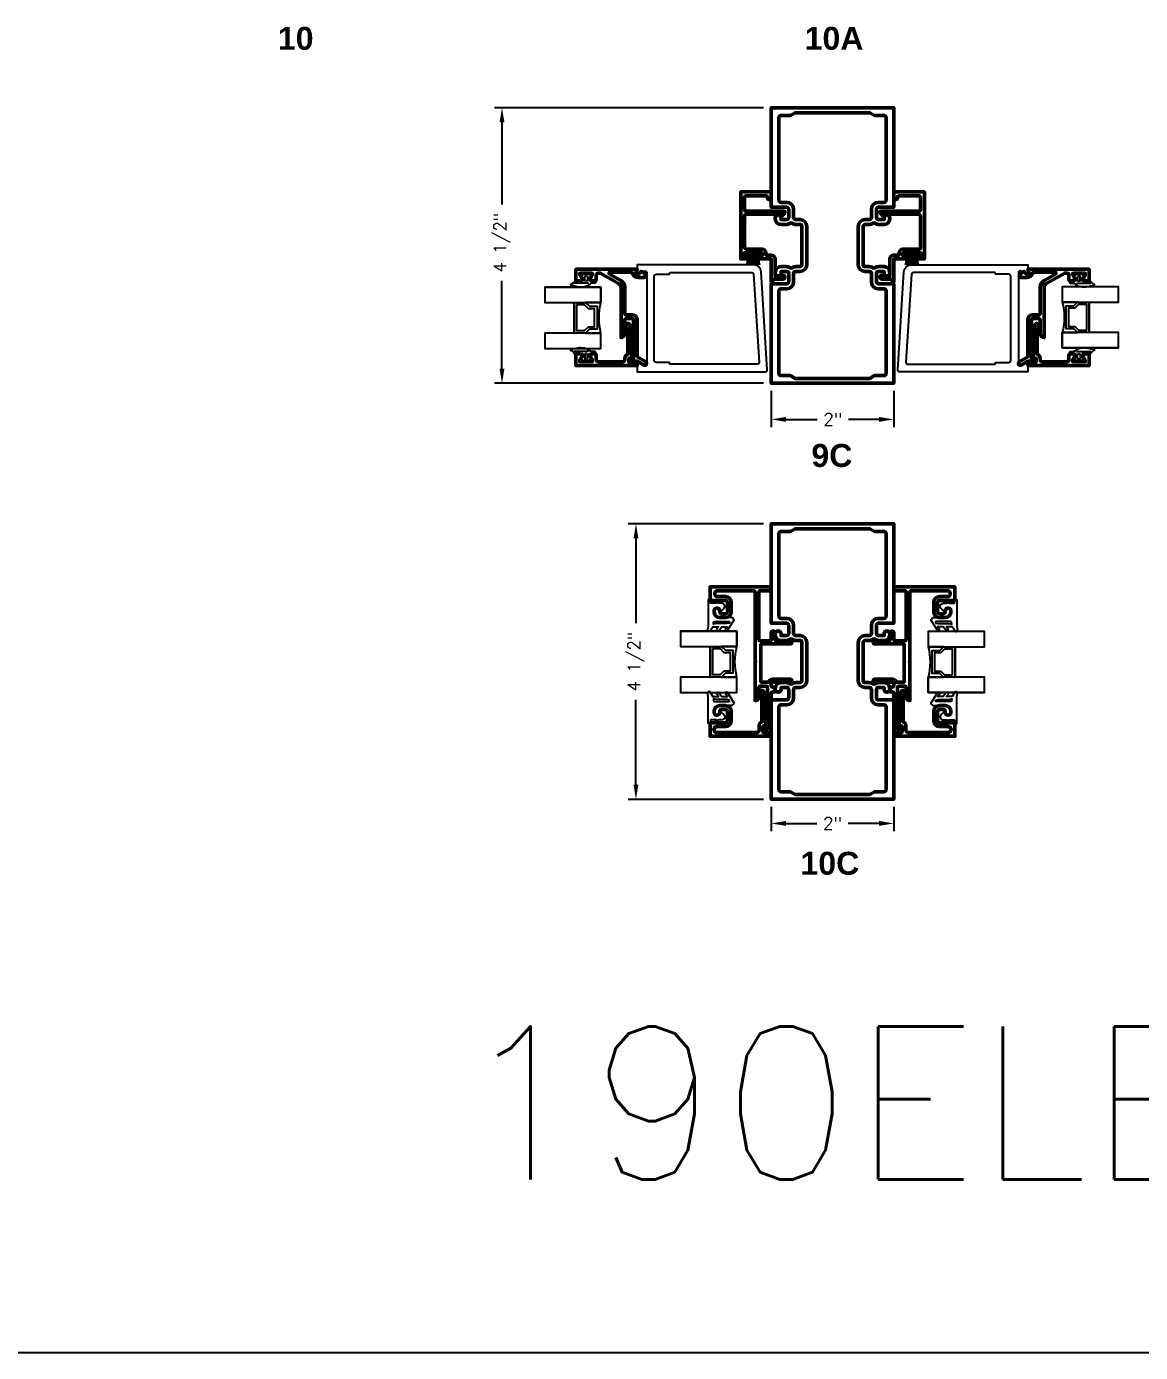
# Model space of a CAD drawing. Extents: x 0 to 63.4, y 0 to 11.8.
# Drawn here: x 13.8 to 18.35, y 0 to 5.41 of the extents above; entities that cross this region are included whole.
import ezdxf

# ---------------------------------------------------------------- set-up
doc = ezdxf.new("R2010")
doc.units = 0
doc.header["$MEASUREMENT"] = 0
doc.layers.get('Defpoints').update_dxf_attribs({"linetype": 'CONTINUOUS'})
for name, color, linetype in [('R-Anno-Dims', 3, 'CONTINUOUS'), ('R-Anno-Text', 6, 'CONTINUOUS'), ('R-Det1', 4, 'CONTINUOUS'), ('R-Det2', 2, 'CONTINUOUS'), ('R-Otln', 1, 'CONTINUOUS'), ('R-Pat1', 5, 'CONTINUOUS'), ('TITLE', 7, 'CONTINUOUS')]:
    doc.layers.add(name, color=color, linetype=linetype)
doc.styles.get("Standard").update_dxf_attribs({"font": 'simplex'})
doc.styles.add('style1', font='arialbd.ttf')
doc.dimstyles.new('1-4size', dxfattribs={"dimtxt": 0.05, "dimasz": 0.06, "dimexe": 0.03125, "dimexo": 0.03125, "dimgap": 0.03125, "dimtad": 0, "dimdec": 5, "dimlfac": 4, "dimzin": 4, "dimdsep": 46, "dimlunit": 5, "dimtxsty": 'Standard', "dimcen": 0, "dimclrd": 256, "dimclre": 256, "dimclrt": 256, "dimadec": 0, "dimazin": 1, "dimtfac": 1, "dimtdec": 5, "dimtofl": 0, "dimtmove": 0, "dimatfit": 3, "dimfxl": 1, "dimfrac": 2, "dimtolj": 1, "dimtzin": 4, "dimarcsym": 0})

# ---------------------------------------------------------------- blocks, each defined once
blk = doc.blocks.new('*D113')
at = {"layer": 'Defpoints', "color": 0, "transparency": 16777216}
for p in [(15.739, 5.0819), (16.8385, 5.0819), (16.8385, 3.9569)]:
    blk.add_point(p, dxfattribs=at)
at = {"layer": 'R-Anno-Dims', "lineweight": -2, "transparency": 16777216}
for p, q in [((16.8073, 5.0819), (15.7078, 5.0819)), ((15.739, 5.0219), (15.739, 4.6875)), ((15.739, 4.0169), (15.739, 4.375)), ((16.8073, 3.9569), (15.7078, 3.9569))]:
    blk.add_line(p, q, dxfattribs=at)
at = {"layer": 'R-Anno-Dims', "transparency": 16777216}
for points in [[(15.729, 5.0219), (15.749, 5.0219), (15.739, 5.0819)], [(15.729, 4.0169), (15.749, 4.0169), (15.739, 3.9569)]]:
    blk.add_solid(points, dxfattribs=at)
at = {"layer": 'R-Anno-Dims', "transparency": 16777216, "insert": (15.739, 4.5313), "char_height": 0.05, "attachment_point": 5, "rotation": 90}
blk.add_mtext('\\A1;4 1/2"', dxfattribs=at)
blk = doc.blocks.new('*D114')
at = {"layer": 'Defpoints', "color": 0, "transparency": 16777216}
for p in [(16.8385, 3.9569), (17.3385, 3.9569), (17.3385, 3.8096)]:
    blk.add_point(p, dxfattribs=at)
at = {"layer": 'R-Anno-Dims', "lineweight": -2, "transparency": 16777216}
for p, q in [((16.8385, 3.9257), (16.8385, 3.7783)), ((17.3385, 3.9257), (17.3385, 3.7783)), ((16.8985, 3.8096), (17.0252, 3.8096)), ((17.2785, 3.8096), (17.1543, 3.8096))]:
    blk.add_line(p, q, dxfattribs=at)
at = {"layer": 'R-Anno-Dims', "transparency": 16777216}
for points in [[(16.8985, 3.8196), (16.8985, 3.7996), (16.8385, 3.8096)], [(17.2785, 3.8196), (17.2785, 3.7996), (17.3385, 3.8096)]]:
    blk.add_solid(points, dxfattribs=at)
at = {"layer": 'R-Anno-Dims', "transparency": 16777216, "insert": (17.0897, 3.8096), "char_height": 0.05, "attachment_point": 5}
blk.add_mtext('\\A1;2"', dxfattribs=at)
blk = doc.blocks.new('*D118')
at = {"layer": 'Defpoints', "color": 0, "transparency": 16777216}
for p in [(16.8385, 2.2584), (17.3385, 2.2584), (17.3385, 2.1601)]:
    blk.add_point(p, dxfattribs=at)
at = {"layer": 'R-Anno-Dims', "lineweight": -2, "transparency": 16777216}
for p, q in [((16.8385, 2.2272), (16.8385, 2.1288)), ((17.3385, 2.2272), (17.3385, 2.1288)), ((16.8985, 2.1601), (17.024, 2.1601)), ((17.2785, 2.1601), (17.1531, 2.1601))]:
    blk.add_line(p, q, dxfattribs=at)
at = {"layer": 'R-Anno-Dims', "transparency": 16777216}
for points in [[(16.8985, 2.1701), (16.8985, 2.1501), (16.8385, 2.1601)], [(17.2785, 2.1701), (17.2785, 2.1501), (17.3385, 2.1601)]]:
    blk.add_solid(points, dxfattribs=at)
at = {"layer": 'R-Anno-Dims', "transparency": 16777216, "insert": (17.0885, 2.1601), "char_height": 0.05, "attachment_point": 5}
blk.add_mtext('\\A1;2"', dxfattribs=at)
blk = doc.blocks.new('*D106')
at = {"layer": 'Defpoints', "color": 0, "transparency": 16777216}
for p in [(16.2859, 3.3834), (16.8385, 3.3834), (16.8385, 2.2584)]:
    blk.add_point(p, dxfattribs=at)
at = {"layer": 'R-Anno-Dims', "lineweight": -2, "transparency": 16777216}
for p, q in [((16.8073, 3.3834), (16.2547, 3.3834)), ((16.2859, 3.3234), (16.2859, 2.9772)), ((16.2859, 2.3184), (16.2859, 2.6647)), ((16.8073, 2.2584), (16.2547, 2.2584))]:
    blk.add_line(p, q, dxfattribs=at)
at = {"layer": 'R-Anno-Dims', "transparency": 16777216}
for points in [[(16.2759, 3.3234), (16.2959, 3.3234), (16.2859, 3.3834)], [(16.2759, 2.3184), (16.2959, 2.3184), (16.2859, 2.2584)]]:
    blk.add_solid(points, dxfattribs=at)
at = {"layer": 'R-Anno-Dims', "transparency": 16777216, "insert": (16.2859, 2.8209), "char_height": 0.05, "attachment_point": 5, "rotation": 90}
blk.add_mtext('\\A1;4 1/2"', dxfattribs=at)
blk = doc.blocks.new('weathering')
at = {"layer": 'R-Det2'}
for p, q in [((0, 0), (0, -0.27)), ((0, 0), (0.03, 0)), ((0.03, 0), (0.03, -0.27)), ((0, -0.129), (-0.16, -0.129)), ((0, -0.139), (-0.16, -0.139)), ((0, -0.27), (0.03, -0.27))]:
    blk.add_line(p, q, dxfattribs=at)
for centre, radius, start, end in [((-0.056, 0.313), 0.361, 253.2416, 278.8875), ((-0.056, 0.313), 0.371, 253.7056, 278.6489), ((-0.057, 0.486), 0.557, 259.3278, 275.8729), ((-0.057, 0.486), 0.566, 259.5182, 275.7701), ((-0.063, 0.677), 0.77, 262.7557, 274.6832), ((-0.063, 0.677), 0.78, 262.849, 274.6238), ((-0.066, 1.463), 1.578, 266.5833, 272.3941), ((-0.067, -1.773), 1.619, 87.6382, 93.304), ((-0.064, -0.966), 0.8, 85.4377, 96.9231), ((-0.064, -0.966), 0.79, 85.3793, 97.0112), ((-0.058, -0.769), 0.58, 84.3053, 100.1631), ((-0.058, -0.769), 0.57, 84.2043, 100.3432), ((-0.056, -0.591), 0.38, 81.4567, 105.8164), ((-0.056, -0.591), 0.37, 81.2223, 106.2556)]:
    blk.add_arc(centre, radius, start, end, dxfattribs=at)
blk = doc.blocks.new('P2728 compress')
at = {"layer": 'R-Det2'}
blk.add_lwpolyline([(176.266, 42.927), (176.372, 42.753, -0.301952), (176.324, 42.713), (176.124, 42.713, 0.414214), (176.044, 42.633), (176.044, 42.594, 0.388879), (176.081, 42.554), (176.097, 42.553, 0.440011), (176.14, 42.593), (176.14, 42.607, -0.668179), (176.157, 42.614), (176.206, 42.566, -0.668179), (176.17, 42.48), (176.111, 42.48), (176.083, 42.441, -0.836323), (176.069, 42.447), (176.078, 42.48), (175.994, 42.48, 0.414214), (175.988, 42.474), (175.988, 42.424, -0.414214), (175.982, 42.418), (175.954, 42.418, -0.414214), (175.948, 42.424), (175.948, 42.862, 0.083245), (175.94, 42.911), (175.94, 42.911)], format="xyb", dxfattribs=at)
for points in [[(175.978, 42.937), (176.028, 42.864), (176.119, 42.864), (176.088, 42.905)], [(176.117, 42.931), (176.175, 42.864), (176.267, 42.864), (176.235, 42.902)]]:
    blk.add_lwpolyline(points, dxfattribs=at)
at = {"layer": 'R-Det2', "lineweight": 25}
blk.add_lwpolyline([(176.039, 42.79, 0.372312), (176.054, 42.778), (176.284, 42.778, 0.668179), (176.295, 42.803), (176.252, 42.812), (176.078, 42.811), (176.034, 42.824)], format="xyb", close=True, dxfattribs=at)
at = {"layer": 'R-Det2', "ltscale": 0.1}
for centre, radius, start, end in [((175.962, 42.92), 0.0237, 22.2345, 202.2345), ((176.117, 42.901), 0.0297, 90, 171.5397), ((176.251, 42.914), 0.0199, 40.2978, 220.2978)]:
    blk.add_arc(centre, radius, start, end, dxfattribs=at)

msp = doc.modelspace()

# ---------------------------------------------------------------- linework, layer by layer
at = {"layer": 'R-Det1', "lineweight": 50}
for points in [[(16.854048, 4.4648347, 0.414213562), (16.838548, 4.4803347), (16.816798, 4.4803347), (16.8167978, 4.4890847, 0.414213562), (16.8012978, 4.5045847), (16.736798, 4.5045844, -0.414213562), (16.729048, 4.5123344), (16.729048, 4.6392092, -0.414213562), (16.736798, 4.6469592), (16.879798, 4.6469592), (16.879798, 4.6392092), (16.8937107, 4.6531218, 0.668178638), (16.8910855, 4.6594594), (16.736798, 4.6594592, -0.414213562), (16.729048, 4.6672092), (16.729048, 4.7150219, -0.414213562), (16.736798, 4.7227719), (16.815298, 4.7227719, -0.423380872), (16.8230475, 4.7147719, 0.999983871), (16.838548, 4.7147722), (16.838548, 4.7382722), (16.713548, 4.7382722), (16.713548, 4.4648347), (16.741798, 4.4648347), (16.741798, 4.4708347, 0.414213562), (16.736048, 4.4765847), (16.7275478, 4.4765844), (16.7275478, 4.4890847), (16.8012978, 4.4890847), (16.8012978, 4.4765844), (16.792548, 4.4765847, 0.414213562), (16.786798, 4.4708347), (16.786798, 4.4648347), (16.838548, 4.4648347), (16.838548, 4.3712094), (16.849298, 4.3819594), (16.885798, 4.3819597, 0.414213562), (16.893548, 4.3897097), (16.893548, 4.3944597, 1), (16.886048, 4.3944597), (16.854048, 4.3944597)], [(17.323048, 4.4648347, -0.414213562), (17.338548, 4.4803347), (17.360298, 4.4803347), (17.3602983, 4.4890847, -0.414213562), (17.3757983, 4.5045847), (17.440298, 4.5045844, 0.414213562), (17.448048, 4.5123344), (17.448048, 4.6392092, 0.414213562), (17.440298, 4.6469592), (17.297298, 4.6469592), (17.297298, 4.6392092), (17.2833854, 4.6531218, -0.668178638), (17.2860105, 4.6594594), (17.440298, 4.6594592, 0.414213562), (17.448048, 4.6672092), (17.448048, 4.7150219, 0.414213562), (17.440298, 4.7227719), (17.361798, 4.7227719, 0.423380872), (17.3540485, 4.7147719, -0.999983871), (17.338548, 4.7147722), (17.338548, 4.7382722), (17.463548, 4.7382722), (17.463548, 4.4648347), (17.435298, 4.4648347), (17.435298, 4.4708347, -0.414213562), (17.441048, 4.4765847), (17.4495483, 4.4765844), (17.4495483, 4.4890847), (17.3757983, 4.4890847), (17.3757983, 4.4765844), (17.384548, 4.4765847, -0.414213562), (17.390298, 4.4708347), (17.390298, 4.4648347), (17.338548, 4.4648347), (17.338548, 4.3712094), (17.327798, 4.3819594), (17.291298, 4.3819597, -0.414213562), (17.283548, 4.3897097), (17.283548, 4.3944597, -1), (17.291048, 4.3944597), (17.323048, 4.3944597)], [(16.2249349, 4.2287844), (16.2249349, 4.3492878, 0.267944175), (16.2171849, 4.3627113), (16.140131, 4.4071983), (16.1314349, 4.4071983, 0.414213562), (16.1236849, 4.3994483), (16.1236849, 4.3789483, -0.414213562), (16.1199349, 4.3751983), (16.1069349, 4.3751983, -0.577350202), (16.1002232, 4.3868233), (16.1083061, 4.4008233, 0.577350202), (16.1050585, 4.4064483), (16.0595613, 4.4064483, 0.577351988), (16.0563137, 4.4008233), (16.0643966, 4.3868234, -0.577351988), (16.057685, 4.3751983), (16.0409349, 4.3751983), (16.0409349, 4.4226983), (16.2909349, 4.4226983), (16.2874883, 4.4140745, 0.869075611), (16.3008076, 4.406447), (16.3064348, 4.4136984, -0.123332445), (16.3240158, 4.4015301, -0.64476674), (16.3182019, 4.3886983), (16.2946849, 4.3886984, -0.330653628), (16.2731467, 4.4046901, 0.33065332), (16.265728, 4.4101983), (16.1799303, 4.4101983, 0.767326322), (16.1780553, 4.4032008), (16.2248099, 4.3762068, -0.26795022), (16.2404349, 4.3491436), (16.2404349, 4.2404484, 0.414213562), (16.2444349, 4.2364484), (16.2714349, 4.2364484, -0.414213562), (16.2909349, 4.2169484), (16.2909349, 4.0651701), (16.3258099, 4.045035, -1), (16.3180599, 4.0316117), (16.2909349, 4.0472723), (16.2670163, 4.0472723), (16.2639349, 4.0587723), (16.2754349, 4.0567445), (16.2754349, 4.2169484, 0.414213562), (16.2714349, 4.2209484), (16.2444349, 4.2209484, 0.414213562), (16.2404349, 4.2169484), (16.2404349, 4.1594484, -0.414213562), (16.2249349, 4.1439484)], [(17.9521611, 4.2287844), (17.9521611, 4.3492878, -0.267944175), (17.9599111, 4.3627113), (18.0369651, 4.4071983), (18.0456612, 4.4071983, -0.414213562), (18.0534112, 4.3994483), (18.0534112, 4.3789483, 0.414213562), (18.0571612, 4.3751983), (18.0701612, 4.3751983, 0.577350202), (18.0768729, 4.3868233), (18.06879, 4.4008233, -0.577350202), (18.0720376, 4.4064483), (18.1175348, 4.4064483, -0.577351988), (18.1207824, 4.4008233), (18.1126994, 4.3868234, 0.577351988), (18.1194111, 4.3751983), (18.1361611, 4.3751983), (18.1361611, 4.4226983), (17.8861612, 4.4226983), (17.8896077, 4.4140745, -0.869075611), (17.8762884, 4.406447), (17.8706612, 4.4136984, 0.123332445), (17.8530802, 4.4015301, 0.64476674), (17.8588941, 4.3886983), (17.8824111, 4.3886984, 0.330653628), (17.9039493, 4.4046901, -0.33065332), (17.911368, 4.4101983), (17.9971658, 4.4101983, -0.767326322), (17.9990408, 4.4032008), (17.9522861, 4.3762068, 0.26795022), (17.9366611, 4.3491436), (17.9366611, 4.2404484, -0.414213562), (17.9326611, 4.2364484), (17.9056611, 4.2364484, 0.414213562), (17.8861611, 4.2169484), (17.8861611, 4.0651701), (17.8512861, 4.045035, 1), (17.8590361, 4.0316117), (17.8861612, 4.0472723), (17.9100797, 4.0472723), (17.9131611, 4.0587723), (17.9016611, 4.0567445), (17.9016611, 4.2169484, -0.414213562), (17.9056611, 4.2209484), (17.9326611, 4.2209484, -0.414213562), (17.9366611, 4.2169484), (17.9366611, 4.1594484, 0.414213562), (17.9521611, 4.1439484)], [(16.0576849, 4.0767445), (16.0409349, 4.0767445), (16.0409349, 4.0292445), (16.2909349, 4.0292445, 0.41421368), (16.2784349, 4.0417445), (16.2601849, 4.0417445, -0.414213562), (16.2564349, 4.0454945), (16.2564349, 4.0556257, -0.466306393), (16.2608361, 4.0593187), (16.2754349, 4.0567445, 0.252127774), (16.2679348, 4.0697444), (16.2679349, 4.1684946), (16.2606988, 4.1955002, 0.715752791), (16.2460613, 4.1964775, 1.179503687), (16.247021, 4.1866589), (16.2524349, 4.1664537), (16.2524349, 4.0750688, 0.339713402), (16.2409349, 4.0600947), (16.2409349, 4.0524945, -0.414213523), (16.2331849, 4.0447445), (16.1314349, 4.0447445, -0.414213657), (16.1236849, 4.0524945), (16.1236849, 4.0729945, 0.414213562), (16.1199349, 4.0767445), (16.1069349, 4.0767445, 0.57736514), (16.1002234, 4.0651192), (16.1083061, 4.0511195, -0.577351747), (16.1050586, 4.0454945), (16.0595613, 4.0454945, -0.577351362), (16.0563137, 4.0511195), (16.0643722, 4.0650774, 0.579445689), (16.0576849, 4.0767445, -1)], [(18.1194111, 4.0767445), (18.1361611, 4.0767445), (18.1361611, 4.0292445), (17.8861611, 4.0292445, -0.41421368), (17.8986612, 4.0417445), (17.9169111, 4.0417445, 0.414213562), (17.9206611, 4.0454945), (17.9206611, 4.0556257, 0.466306393), (17.91626, 4.0593187), (17.9016611, 4.0567445, -0.252127774), (17.9091612, 4.0697444), (17.9091611, 4.1684946), (17.9163973, 4.1955002, -0.715752791), (17.9310347, 4.1964775, -1.179503687), (17.930075, 4.1866589), (17.9246611, 4.1664537), (17.9246611, 4.0750688, -0.339713402), (17.9361611, 4.0600947), (17.9361611, 4.0524945, 0.414213523), (17.9439111, 4.0447445), (18.0456611, 4.0447445, 0.414213657), (18.0534111, 4.0524945), (18.0534111, 4.0729945, -0.414213562), (18.0571611, 4.0767445), (18.0701611, 4.0767445, -0.57736514), (18.0768726, 4.0651192), (18.0687899, 4.0511195, 0.577351747), (18.0720375, 4.0454945), (18.1175348, 4.0454945, 0.577351362), (18.1207823, 4.0511195), (18.1127239, 4.0650774, -0.579445689), (18.1194111, 4.0767445, 1)], [(16.838548, 2.7325118), (16.838548, 2.7205116, 0.414213562), (16.842298, 2.7167616), (16.853548, 2.7167616), (16.853548, 2.6972618), (16.842298, 2.6972618, 0.414213562), (16.838548, 2.6935118), (16.838548, 2.5465116), (16.8146294, 2.5465116), (16.811548, 2.5580115), (16.823048, 2.555984), (16.823048, 2.7170117, 0.414213562), (16.819298, 2.7207617), (16.791798, 2.7207617, 0.414213562), (16.788048, 2.7170117), (16.788048, 2.6767616), (16.788048, 2.6767616, -0.418945781), (16.772298, 2.6612636), (16.772298, 2.8185119), (16.774798, 2.8210116), (16.772298, 2.8235116), (16.772298, 3.1062616, 0.414213562), (16.768548, 3.1100116), (16.619548, 3.1100116, 1), (16.619548, 3.0862616), (16.651798, 3.0862616, -0.414213562), (16.675048, 3.0630116), (16.675048, 3.0237616, -0.414213562), (16.651798, 3.0005116), (16.628298, 3.0005116, -0.414213562), (16.605048, 3.0237616), (16.6050481, 3.0278869, -1), (16.628298, 3.0278869), (16.628298, 3.0237616, 0.414214027), (16.636048, 3.0160116), (16.651798, 3.0160116, 0.414213097), (16.659548, 3.0237616), (16.659548, 3.0630116, 0.414213562), (16.651798, 3.0707616), (16.588548, 3.0707616), (16.588548, 3.1255116), (16.838548, 3.1255116), (16.838548, 3.1100116), (16.791548, 3.1100116, 0.414213562), (16.787798, 3.1062616), (16.787798, 2.9095116, 0.414213562), (16.791548, 2.9057616), (16.834798, 2.9057616, 0.414213562), (16.838548, 2.9095116), (16.838548, 2.9410116, -0.414213562), (16.842298, 2.9447616), (16.849798, 2.9447616, -0.414213562), (16.853548, 2.9410116), (16.853548, 2.9095116, 0.414213562), (16.857298, 2.9057616), (16.910048, 2.9057616, -1), (16.922548, 2.9057616), (16.922548, 2.8970119, -0.414213562), (16.918798, 2.8932619), (16.799298, 2.8932619, 0.414213562), (16.795548, 2.8895119), (16.795548, 2.7400118, 0.414213562), (16.799298, 2.7362618), (16.8274867, 2.7362618, -0.347534726), (16.843298, 2.7487615), (16.918798, 2.7487616, -0.414213562), (16.922548, 2.7450116), (16.922548, 2.7362618, -1), (16.910048, 2.7362618), (16.842298, 2.7362618, 0.414213562)], [(17.338548, 2.7325118), (17.338548, 2.7205116, -0.414213562), (17.334798, 2.7167616), (17.323548, 2.7167616), (17.323548, 2.6972618), (17.334798, 2.6972618, -0.414213562), (17.338548, 2.6935118), (17.338548, 2.5465116), (17.3624667, 2.5465116), (17.365548, 2.5580115), (17.354048, 2.555984), (17.354048, 2.7170117, -0.414213562), (17.357798, 2.7207617), (17.385298, 2.7207617, -0.414213562), (17.389048, 2.7170117), (17.389048, 2.6767616), (17.3890481, 2.6767616, 0.418945781), (17.4047981, 2.6612636), (17.4047981, 2.8185119), (17.4022981, 2.8210116), (17.4047981, 2.8235116), (17.4047981, 3.1062616, -0.414213562), (17.4085481, 3.1100116), (17.557548, 3.1100116, -1), (17.557548, 3.0862616), (17.5252981, 3.0862616, 0.414213562), (17.5020481, 3.0630116), (17.5020481, 3.0237616, 0.414213562), (17.5252981, 3.0005116), (17.548798, 3.0005116, 0.414213562), (17.572048, 3.0237616), (17.572048, 3.0278869, 1), (17.5487981, 3.0278869), (17.5487981, 3.0237616, -0.414214027), (17.541048, 3.0160116), (17.525298, 3.0160116, -0.414213097), (17.5175481, 3.0237616), (17.5175481, 3.0630116, -0.414213562), (17.5252981, 3.0707616), (17.588548, 3.0707616), (17.588548, 3.1255116), (17.338548, 3.1255116), (17.338548, 3.1100116), (17.3855481, 3.1100116, -0.414213562), (17.3892981, 3.1062616), (17.3892981, 2.9095116, -0.414213562), (17.3855481, 2.9057616), (17.342298, 2.9057616, -0.414213562), (17.338548, 2.9095116), (17.338548, 2.9410116, 0.414213562), (17.334798, 2.9447616), (17.327298, 2.9447616, 0.414213562), (17.323548, 2.9410116), (17.323548, 2.9095116, -0.414213562), (17.319798, 2.9057616), (17.267048, 2.9057616, 1), (17.254548, 2.9057616), (17.254548, 2.8970119, 0.414213562), (17.258298, 2.8932619), (17.3777981, 2.8932619, -0.414213562), (17.3815481, 2.8895119), (17.3815481, 2.7400118, -0.414213562), (17.3777981, 2.7362618), (17.3496093, 2.7362618, 0.347534726), (17.333798, 2.7487615), (17.258298, 2.7487616, 0.414213562), (17.254548, 2.7450116), (17.254548, 2.7362618, 1), (17.267048, 2.7362618), (17.334798, 2.7362618, -0.414213562)], [(16.8385377, 2.5159856), (16.8385377, 2.5159856), (16.5885377, 2.5159856), (16.5885377, 2.5707355), (16.6517877, 2.5707355, 0.414213562), (16.6595377, 2.5784855), (16.6595377, 2.6177355, 0.414213562), (16.6517877, 2.6254855), (16.6360377, 2.6254855, 0.414213562), (16.6282877, 2.6177355), (16.6282877, 2.6136103, -0.999995699), (16.6050377, 2.6136103), (16.6050377, 2.6177355, -0.414210521), (16.6282877, 2.6409856), (16.6517877, 2.6409856, -0.414210521), (16.6750377, 2.6177355), (16.6750377, 2.5784856, -0.414210521), (16.6517877, 2.5552355), (16.6159127, 2.5552355, 1.000002843), (16.6159127, 2.5314856), (16.7807877, 2.5314856, 0.414208088), (16.7885377, 2.5392357), (16.7885377, 2.5593358, -0.339690287), (16.8000377, 2.5743104), (16.8000377, 2.668695), (16.7946238, 2.6889001, -1.179378286), (16.7936627, 2.6987184, -0.716064469), (16.8083035, 2.6977339), (16.8155377, 2.6707354), (16.8155377, 2.5692621, -0.262905895), (16.8230377, 2.5559855), (16.8084389, 2.5585599, 0.466307263), (16.8040377, 2.5548669), (16.8040377, 2.5352355, 0.414242319), (16.8077877, 2.5314856), (16.8230377, 2.5314856, -0.41421037), (16.8385377, 2.5159856, -0.335481)], [(17.338548, 2.515984), (17.338548, 2.515984), (17.588548, 2.515984), (17.588548, 2.570734), (17.5252981, 2.570734, -0.414213562), (17.5175481, 2.578484), (17.5175481, 2.617734, -0.414213562), (17.5252981, 2.625484), (17.5410481, 2.625484, -0.414213562), (17.5487981, 2.617734), (17.548798, 2.6136088, 0.999995699), (17.572048, 2.6136088), (17.5720481, 2.6177339, 0.414210521), (17.5487981, 2.640984), (17.5252981, 2.640984, 0.414210521), (17.5020481, 2.6177339), (17.5020481, 2.578484, 0.414210521), (17.5252981, 2.5552339), (17.5611731, 2.5552339, -1.000002843), (17.5611731, 2.5314841), (17.3962981, 2.5314841, -0.414208088), (17.388548, 2.5392341), (17.388548, 2.5593342, 0.339690287), (17.377048, 2.5743089), (17.377048, 2.6686935), (17.382462, 2.6888985, 1.179378286), (17.3834231, 2.6987169, 0.716064469), (17.3687822, 2.6977323), (17.361548, 2.6707339), (17.361548, 2.5692606, 0.262905895), (17.354048, 2.555984), (17.3686469, 2.5585584, -0.466307263), (17.373048, 2.5548653), (17.373048, 2.5352339, -0.414242319), (17.369298, 2.5314841), (17.354048, 2.5314841, 0.41421037), (17.338548, 2.515984, 0.335481)]]:
    msp.add_lwpolyline(points, format="xyb", close=True, dxfattribs=at)
at = {"layer": 'R-Det2'}
for points in [[(16.046456, 4.3510441), (16.0219289, 4.3572603, -0.477037012), (16.0194836, 4.3602806, 0.169063491), (16.0367102, 4.3757695, -0.378808837), (16.0393733, 4.3777397), (16.0657025, 4.3729362, 0.346241915), (16.0696704, 4.3754267), (16.0696704, 4.3889484), (16.0621211, 4.3892261, -0.608655902), (16.0607702, 4.3925123), (16.0699084, 4.40059, -0.378617088), (16.0956824, 4.4005899), (16.1048205, 4.3925123, -0.608655902), (16.1034697, 4.3892261), (16.0959204, 4.3889484), (16.0959204, 4.3751984), (16.1171704, 4.3751983, -1), (16.1171703, 4.3651983), (16.1034105, 4.3651984, -0.242563931)], [(16.0846704, 4.3967102, -0.341998713), (16.0884204, 4.391869), (16.0884204, 4.3771984, -0.414213562), (16.0864204, 4.3751984), (16.0791704, 4.3751984, -0.414213562), (16.0771704, 4.3771984), (16.0771704, 4.391869, -0.341998713), (16.0809204, 4.3967102, -0.127016654)], [(18.1311254, 4.3516327), (18.1556526, 4.3572603, 0.477037012), (18.1580978, 4.3602806, -0.169063491), (18.1408713, 4.3757695, 0.378808837), (18.1382081, 4.3777397), (18.111879, 4.3729362, -0.346241915), (18.1079111, 4.3754267), (18.1079111, 4.3889484), (18.1154604, 4.3892261, 0.608655902), (18.1168112, 4.3925123), (18.1076731, 4.40059, 0.378617088), (18.0818991, 4.4005899), (18.0727609, 4.3925123, 0.608655902), (18.0741118, 4.3892261), (18.0816611, 4.3889484), (18.0816611, 4.3751984), (18.0604111, 4.3751983, 1), (18.0604111, 4.3651983), (18.074171, 4.3651984, 0.233133742)], [(18.0929111, 4.3967102, 0.341998713), (18.0891611, 4.391869), (18.0891611, 4.3771984, 0.414213562), (18.0911611, 4.3751984), (18.0984111, 4.3751984, 0.414213562), (18.1004111, 4.3771984), (18.1004111, 4.391869, 0.341998713), (18.0966611, 4.3967102, 0.127016654)], [(16.04597, 4.0999323), (16.0214429, 4.0946826, 0.477037012), (16.0189976, 4.0916623, -0.169063491), (16.0362242, 4.0761734, 0.378808837), (16.0388873, 4.0742032), (16.0652165, 4.0790067, -0.346241915), (16.0691844, 4.0765162), (16.0691844, 4.0629945), (16.0616351, 4.0627168, 0.608655902), (16.0602842, 4.0594306), (16.0694224, 4.0513529, 0.378617088), (16.0951964, 4.0513529), (16.1043345, 4.0594306, 0.608655902), (16.1029837, 4.0627168), (16.0954344, 4.0629945), (16.0954344, 4.0767445), (16.1166844, 4.0767445, 1), (16.1166844, 4.0867445), (16.1029245, 4.0867445, 0.227044018)], [(16.0841844, 4.0552327, 0.341998713), (16.0879344, 4.0600739), (16.0879344, 4.0747445, 0.414213562), (16.0859344, 4.0767445), (16.0786844, 4.0767445, 0.414213562), (16.0766844, 4.0747445), (16.0766844, 4.0600739, 0.341998713), (16.0804344, 4.0552327, 0.127016654)], [(18.1311255, 4.100521), (18.1556526, 4.0946826, -0.477037012), (18.1580979, 4.0916623, 0.169063491), (18.1408713, 4.0761734, -0.378808837), (18.1382082, 4.0742032), (18.111879, 4.0790067, 0.346241915), (18.1079111, 4.0765162), (18.1079111, 4.0629945), (18.1154604, 4.0627168, -0.608655902), (18.1168113, 4.0594306), (18.1076731, 4.0513529, -0.378617088), (18.0818991, 4.0513529), (18.072761, 4.0594306, -0.608655902), (18.0741118, 4.0627168), (18.0816611, 4.0629945), (18.0816611, 4.0767445), (18.0604111, 4.0767445, -1), (18.0604111, 4.0867445), (18.074171, 4.0867445, -0.254587438)], [(18.0929111, 4.0552327, -0.341998713), (18.0891611, 4.0600739), (18.0891611, 4.0747445, -0.414213562), (18.0911611, 4.0767445), (18.0984111, 4.0767445, -0.414213562), (18.1004111, 4.0747445), (18.1004111, 4.0600739, -0.341998713), (18.0966611, 4.0552327, -0.127016654)]]:
    msp.add_lwpolyline(points, format="xyb", close=True, dxfattribs=at)
for points in [[(15.9132477, 4.3495694), (15.9132477, 4.2870694), (16.1430478, 4.2870694), (16.1430478, 4.3495694), (15.9132477, 4.3495694), (16.1430478, 4.3495694), (16.1430478, 4.2870694), (16.0805478, 4.2870694), (16.0960478, 4.2715694), (16.1272978, 4.2715694), (16.1272978, 4.1775694), (16.0960478, 4.1775694), (16.0805478, 4.1620694), (16.0335478, 4.1620694), (16.0335478, 4.2870694), (16.0335478, 4.1620694), (15.9132477, 4.1620694), (15.9132477, 4.0995694), (16.1430478, 4.0995694), (16.1430478, 4.1620694), (16.0805478, 4.1620694), (16.1430478, 4.1620694, -0.123310184), (16.1430478, 4.2870694, 1.56900442)], [(18.2565862, 4.1012384), (18.2565862, 4.1637384), (18.0267861, 4.1637384), (18.0267861, 4.1012384), (18.2565862, 4.1012384), (18.0267861, 4.1012384), (18.0267861, 4.1637384), (18.0892861, 4.1637384), (18.0737861, 4.1792384), (18.0425361, 4.1792384), (18.0425361, 4.2732384), (18.0737861, 4.2732384), (18.0892861, 4.2887384), (18.1362861, 4.2887384), (18.1362861, 4.1637384), (18.1362861, 4.2887384), (18.2565862, 4.2887384), (18.2565862, 4.3512384), (18.0267861, 4.3512384), (18.0267861, 4.2887384), (18.0892861, 4.2887384), (18.0267861, 4.2887384, -0.123310184), (18.0267861, 4.1637384, 1.56900442)], [(16.4681125, 2.9450146), (16.4681125, 2.8825146), (16.6979126, 2.8825146), (16.6979126, 2.9450146), (16.4681125, 2.9450146), (16.6979126, 2.9450146), (16.6979126, 2.8825146), (16.6354126, 2.8825146), (16.6509126, 2.8670146), (16.6821626, 2.8670146), (16.6821626, 2.7730146), (16.6509126, 2.7730146), (16.6354126, 2.7575146), (16.5884126, 2.7575146), (16.5884126, 2.8825146), (16.5884126, 2.7575146), (16.4681125, 2.7575146), (16.4681125, 2.6950146), (16.6979126, 2.6950146), (16.6979126, 2.7575146), (16.6354126, 2.7575146), (16.6979126, 2.7575146, -0.123310184), (16.6979126, 2.8825146, 1.56900442)], [(17.7089731, 2.69417), (17.7089731, 2.75667), (17.479173, 2.75667), (17.479173, 2.69417), (17.7089731, 2.69417), (17.479173, 2.69417), (17.479173, 2.75667), (17.541673, 2.75667), (17.526173, 2.77217), (17.494923, 2.77217), (17.494923, 2.86617), (17.526173, 2.86617), (17.541673, 2.88167), (17.588673, 2.88167), (17.588673, 2.75667), (17.588673, 2.88167), (17.7089731, 2.88167), (17.7089731, 2.94417), (17.479173, 2.94417), (17.479173, 2.88167), (17.541673, 2.88167), (17.479173, 2.88167, -0.123310184), (17.479173, 2.75667, 1.56900442)]]:
    msp.add_lwpolyline(points, format="xyb", dxfattribs=at)
for points in [[(16.0923729, 4.3651984), (16.0324289, 4.3652603)], [(18.0852085, 4.3651984), (18.1451526, 4.3652603)], [(16.0435478, 4.2770694), (16.0435478, 4.1720694), (16.0764057, 4.1720694), (16.0919057, 4.1875694), (16.1172978, 4.1875694), (16.1172978, 4.2615694), (16.0919057, 4.2615694), (16.0764057, 4.2770694), (16.0435478, 4.2770694)], [(18.1262861, 4.1737384), (18.1262861, 4.2787384), (18.0934282, 4.2787384), (18.0779282, 4.2632384), (18.0525361, 4.2632384), (18.0525361, 4.1892384), (18.0779282, 4.1892384), (18.0934282, 4.1737384), (18.1262861, 4.1737384)], [(16.0918869, 4.0867445), (16.0319429, 4.0866826)], [(18.0852086, 4.0867445), (18.1451526, 4.0866826)], [(16.5984126, 2.8725146), (16.5984126, 2.7675146), (16.6312705, 2.7675146), (16.6467705, 2.7830146), (16.6721626, 2.7830146), (16.6721626, 2.8570146), (16.6467705, 2.8570146), (16.6312705, 2.8725146), (16.5984126, 2.8725146)], [(17.578673, 2.76667), (17.578673, 2.87167), (17.5458151, 2.87167), (17.5303151, 2.85617), (17.504923, 2.85617), (17.504923, 2.78217), (17.5303151, 2.78217), (17.5458151, 2.76667), (17.578673, 2.76667)]]:
    msp.add_lwpolyline(points, dxfattribs=at)
at = {"layer": 'R-Otln', "lineweight": 50}
for points in [[(16.901798, 4.3631886, 0.414213562), (16.909548, 4.3709386), (16.909548, 4.4056886, 0.414213562), (16.901798, 4.4134386), (16.878298, 4.4134386), (16.878298, 4.4059386, -0.414213562), (16.866798, 4.3944386), (16.866548, 4.3944386, -0.414213562), (16.855048, 4.4059386), (16.855048, 4.4101886, -0.414213562), (16.878298, 4.4334386), (16.898298, 4.4334386, -0.145063949), (16.9153253, 4.4283923, 0.296364458), (16.9237708, 4.4283923, -0.145063949), (16.940798, 4.4334386), (16.955798, 4.4334386, 0.414213562), (16.963548, 4.4411886), (16.963548, 4.5976886, 0.414213562), (16.955798, 4.6054386), (16.940798, 4.6054386, -0.145063949), (16.9237708, 4.6104849, 0.296364458), (16.9153253, 4.6104849, -0.145063949), (16.898298, 4.6054386), (16.878298, 4.6054386, -0.414213562), (16.855048, 4.6286886), (16.855048, 4.6329386, -0.414213562), (16.866548, 4.6444386), (16.866798, 4.6444386, -0.414213562), (16.878298, 4.6329386), (16.878298, 4.6254386), (16.901798, 4.6254386, 0.414213562), (16.909548, 4.6331886), (16.909548, 4.6679386, 0.414213562), (16.901798, 4.6756886), (16.838548, 4.6756886), (16.838548, 5.0819386), (17.338548, 5.0819386), (17.338548, 4.6756886), (17.275298, 4.6756886, 0.414213562), (17.267548, 4.6679386), (17.267548, 4.6331886, 0.414213562), (17.275298, 4.6254386), (17.298798, 4.6254386), (17.298798, 4.6329386, -0.414213562), (17.310298, 4.6444386), (17.310548, 4.6444386, -0.414213562), (17.322048, 4.6329386), (17.322048, 4.6286886, -0.414213562), (17.298798, 4.6054386), (17.278798, 4.6054386, -0.145063949), (17.2617708, 4.6104849, 0.296364458), (17.2533253, 4.6104849, -0.145063949), (17.236298, 4.6054386), (17.221298, 4.6054386, 0.414213562), (17.213548, 4.5976886), (17.213548, 4.4411886, 0.414213562), (17.221298, 4.4334386), (17.236298, 4.4334386, -0.145063949), (17.2533253, 4.4283923, 0.296364458), (17.2617708, 4.4283923, -0.145063949), (17.278798, 4.4334386), (17.298798, 4.4334386, -0.414213562), (17.322048, 4.4101886), (17.322048, 4.4059386, -0.414213562), (17.310548, 4.3944386), (17.310298, 4.3944386, -0.414213562), (17.298798, 4.4059386), (17.298798, 4.4134386), (17.275298, 4.4134386, 0.414213562), (17.267548, 4.4056886), (17.267548, 4.3709386, 0.414213562), (17.275298, 4.3631886), (17.338548, 4.3631886), (17.338548, 3.9569386), (16.838548, 3.9569386), (16.838548, 4.3631886)], [(16.869798, 4.7034386), (16.869798, 5.0429386, -0.414213562), (16.877548, 5.0506886), (16.916798, 5.0506886), (16.9362836, 5.0619386), (17.2408125, 5.0619386), (17.260298, 5.0506886), (17.299548, 5.0506886, -0.414213562), (17.307298, 5.0429386), (17.307298, 4.7034386, -0.414213562), (17.299548, 4.6956886), (17.275298, 4.6956886, 0.414213562), (17.247548, 4.6679386), (17.247548, 4.6331886, -0.414213562), (17.239798, 4.6254386), (17.221298, 4.6254386, 0.414213562), (17.193548, 4.5976886), (17.193548, 4.4411886, 0.414213562), (17.221298, 4.4134386), (17.239798, 4.4134386, -0.414213562), (17.247548, 4.4056886), (17.247548, 4.3709386, 0.414213562), (17.275298, 4.3431886), (17.299548, 4.3431886, -0.414213562), (17.307298, 4.3354386), (17.307298, 3.9959386, -0.414213562), (17.299548, 3.9881886), (17.260298, 3.9881886), (17.2408125, 3.9769386), (16.9362836, 3.9769386), (16.916798, 3.9881886), (16.877548, 3.9881886, -0.414213562), (16.869798, 3.9959386), (16.869798, 4.3354386, -0.414213562), (16.877548, 4.3431886), (16.901798, 4.3431886, 0.414213562), (16.929548, 4.3709386), (16.929548, 4.4056886, -0.414213562), (16.937298, 4.4134386), (16.955798, 4.4134386, 0.414213562), (16.983548, 4.4411886), (16.983548, 4.5976886, 0.414213562), (16.955798, 4.6254386), (16.937298, 4.6254386, -0.414213562), (16.929548, 4.6331886), (16.929548, 4.6679386, 0.414213562), (16.901798, 4.6956886), (16.877548, 4.6956886, -0.414213562)], [(16.901798, 2.6646946, 0.414213562), (16.909548, 2.6724446), (16.909548, 2.7071946, 0.414213562), (16.901798, 2.7149446), (16.878298, 2.7149446), (16.878298, 2.7074446, -0.414213562), (16.866798, 2.6959446), (16.866548, 2.6959446, -0.414213562), (16.855048, 2.7074446), (16.855048, 2.7116946, -0.414213562), (16.878298, 2.7349446), (16.898298, 2.7349446, -0.145063949), (16.9153253, 2.7298983, 0.296364458), (16.9237708, 2.7298983, -0.145063949), (16.940798, 2.7349446), (16.955798, 2.7349446, 0.414213562), (16.963548, 2.7426946), (16.963548, 2.8991946, 0.414213562), (16.955798, 2.9069446), (16.940798, 2.9069446, -0.145063949), (16.9237708, 2.9119909, 0.296364458), (16.9153253, 2.9119909, -0.145063949), (16.898298, 2.9069446), (16.878298, 2.9069446, -0.414213562), (16.855048, 2.9301946), (16.855048, 2.9344446, -0.414213562), (16.866548, 2.9459446), (16.866798, 2.9459446, -0.414213562), (16.878298, 2.9344446), (16.878298, 2.9269446), (16.901798, 2.9269446, 0.414213562), (16.909548, 2.9346946), (16.909548, 2.9694446, 0.414213562), (16.901798, 2.9771946), (16.838548, 2.9771946), (16.838548, 3.3834446), (17.338548, 3.3834446), (17.338548, 2.9771946), (17.275298, 2.9771946, 0.414213562), (17.267548, 2.9694446), (17.267548, 2.9346946, 0.414213562), (17.275298, 2.9269446), (17.298798, 2.9269446), (17.298798, 2.9344446, -0.414213562), (17.310298, 2.9459446), (17.310548, 2.9459446, -0.414213562), (17.322048, 2.9344446), (17.322048, 2.9301946, -0.414213562), (17.298798, 2.9069446), (17.278798, 2.9069446, -0.145063949), (17.2617708, 2.9119909, 0.296364458), (17.2533253, 2.9119909, -0.145063949), (17.236298, 2.9069446), (17.221298, 2.9069446, 0.414213562), (17.213548, 2.8991946), (17.213548, 2.7426946, 0.414213562), (17.221298, 2.7349446), (17.236298, 2.7349446, -0.145063949), (17.2533253, 2.7298983, 0.296364458), (17.2617708, 2.7298983, -0.145063949), (17.278798, 2.7349446), (17.298798, 2.7349446, -0.414213562), (17.322048, 2.7116946), (17.322048, 2.7074446, -0.414213562), (17.310548, 2.6959446), (17.310298, 2.6959446, -0.414213562), (17.298798, 2.7074446), (17.298798, 2.7149446), (17.275298, 2.7149446, 0.414213562), (17.267548, 2.7071946), (17.267548, 2.6724446, 0.414213562), (17.275298, 2.6646946), (17.338548, 2.6646946), (17.338548, 2.2584446), (16.838548, 2.2584446), (16.838548, 2.6646946)], [(16.869798, 3.0049446), (16.869798, 3.3444446, -0.414213562), (16.877548, 3.3521946), (16.916798, 3.3521946), (16.9362836, 3.3634446), (17.2408125, 3.3634446), (17.260298, 3.3521946), (17.299548, 3.3521946, -0.414213562), (17.307298, 3.3444446), (17.307298, 3.0049446, -0.414213562), (17.299548, 2.9971946), (17.275298, 2.9971946, 0.414213562), (17.247548, 2.9694446), (17.247548, 2.9346946, -0.414213562), (17.239798, 2.9269446), (17.221298, 2.9269446, 0.414213562), (17.193548, 2.8991946), (17.193548, 2.7426946, 0.414213562), (17.221298, 2.7149446), (17.239798, 2.7149446, -0.414213562), (17.247548, 2.7071946), (17.247548, 2.6724446, 0.414213562), (17.275298, 2.6446946), (17.299548, 2.6446946, -0.414213562), (17.307298, 2.6369446), (17.307298, 2.2974446, -0.414213562), (17.299548, 2.2896946), (17.260298, 2.2896946), (17.2408125, 2.2784446), (16.9362836, 2.2784446), (16.916798, 2.2896946), (16.877548, 2.2896946, -0.414213562), (16.869798, 2.2974446), (16.869798, 2.6369446, -0.414213562), (16.877548, 2.6446946), (16.901798, 2.6446946, 0.414213562), (16.929548, 2.6724446), (16.929548, 2.7071946, -0.414213562), (16.937298, 2.7149446), (16.955798, 2.7149446, 0.414213562), (16.983548, 2.7426946), (16.983548, 2.8991946, 0.414213562), (16.955798, 2.9269446), (16.937298, 2.9269446, -0.414213562), (16.929548, 2.9346946), (16.929548, 2.9694446, 0.414213562), (16.901798, 2.9971946), (16.877548, 2.9971946, -0.414213562)]]:
    msp.add_lwpolyline(points, format="xyb", close=True, dxfattribs=at)
at = {"layer": 'R-Otln'}
for points in [[(16.7657865, 4.4409447), (16.2932365, 4.4409447, 0.414213562), (16.2907365, 4.4384447), (16.2907365, 4.4061947, 0.577563925), (16.2963615, 4.4029447), (16.3181115, 4.4154947, -0.576846629), (16.3297365, 4.4087947), (16.3297365, 4.0355947, -0.577921738), (16.3181115, 4.0288697), (16.2963615, 4.0414447, 0.577563925), (16.2907365, 4.0381947), (16.2907365, 4.0059447, 0.414213562), (16.2932365, 4.0034447), (16.8142355, 4.0034447, 0.432605765), (16.8219705, 4.0116778), (16.7969865, 4.4116447, 0.395866655), (16.7657865, 4.4409447)], [(17.4113096, 4.4409447), (17.8838596, 4.4409447, -0.414213562), (17.8863596, 4.4384447), (17.8863596, 4.4061947, -0.577563925), (17.8807346, 4.4029447), (17.8589846, 4.4154947, 0.576846629), (17.8473596, 4.4087947), (17.8473596, 4.0355947, 0.577921738), (17.8589846, 4.0288697), (17.8807346, 4.0414447, -0.577563925), (17.8863596, 4.0381947), (17.8863596, 4.0059447, -0.414213562), (17.8838596, 4.0034447), (17.3628605, 4.0034447, -0.432605765), (17.3551256, 4.0116778), (17.3801096, 4.4116447, -0.395866655), (17.4113096, 4.4409447)], [(16.4199865, 4.0424447), (16.3687365, 4.0424447, -0.414213562), (16.3609865, 4.0501947), (16.3609865, 4.3941947, -0.414213562), (16.3687365, 4.4019447), (16.4197365, 4.4019447, 0.413333333), (16.4234865, 4.4056947), (16.4234865, 4.4059447, -0.413333333), (16.4272365, 4.4096947), (16.7585056, 4.4096947, -0.396049913), (16.7662406, 4.402428), (16.7887062, 4.042928, -0.432613534), (16.7809713, 4.0346947), (16.4272365, 4.0346947, -0.423001409), (16.4234865, 4.0385697, 0.436834856)], [(17.7571096, 4.0424447), (17.8083596, 4.0424447, 0.414213562), (17.8161096, 4.0501947), (17.8161096, 4.3941947, 0.414213562), (17.8083596, 4.4019447), (17.7573596, 4.4019447, -0.413333333), (17.7536096, 4.4056947), (17.7536096, 4.4059447, 0.413333333), (17.7498596, 4.4096947), (17.4185904, 4.4096947, 0.396049913), (17.4108555, 4.402428), (17.3883898, 4.042928, 0.432613534), (17.3961247, 4.0346947), (17.7498596, 4.0346947, 0.423001409), (17.7536096, 4.0385697, -0.436834856)]]:
    msp.add_lwpolyline(points, format="xyb", close=True, dxfattribs=at)
at = {"layer": 'R-Pat1'}
msp.add_line((0, 0), (63.3706123, 0), dxfattribs=at)

# ---------------------------------------------------------------- block references
at = {"layer": 'R-Pat1', "yscale": 0.25, "zscale": 0.25}
for name, p, xscale, rotation in [('weathering', (16.7309294, 4.4809449), 0.25, 90), ('weathering', (17.3790592, 4.4809449), 0.25, 90), ('P2728 compress', (-27.4065649, 13.6790127), -0.25, 180), ('P2728 compress', (61.5836036, 13.6790127), 0.25, 180)]:
    msp.add_blockref(name, p, dxfattribs=dict(at, xscale=xscale, rotation=rotation))
for p, xscale in [((-27.4065649, -8.0371824), 0.25), ((61.5836036, -8.0371824), -0.25)]:
    msp.add_blockref('P2728 compress', p, dxfattribs=dict(at, xscale=xscale))

# ---------------------------------------------------------------- texts
at = {"layer": 'R-Anno-Text', "char_height": 0.09375, "width": 1.787222288, "attachment_point": 3, "style": 'style1'}
for s, insert in [('10', (14.9694924, 5.4122826, 1.5526731)), ('10A', (17.2149969, 5.4122826, 1.5526731)), ('9C', (17.1696968, 3.7091722, 1.5526731)), ('10C', (17.1979098, 2.0441957, 1.5526731))]:
    msp.add_mtext(s, dxfattribs=dict(at, insert=insert))
at = {"layer": 'TITLE'}
msp.add_text('190ELEV1', height=0.625, dxfattribs=at).set_placement((15.5603696, 0.7065637))

# ---------------------------------------------------------------- dimensions: what is measured, and where the dimension line sits
at = {"layer": 'R-Anno-Dims'}
for base, p2, angle, picture, middle in [((15.7390237, 5.0819386), (16.838548, 5.0819386), 90, '*D113', (15.7390237, 4.531287)), ((17.338548, 3.8095703), (17.338548, 3.9569386), 180, '*D114', (17.0897359, 3.8095703))]:
    dim = msp.add_linear_dim(base=base, p1=(16.838548, 3.9569386), p2=p2, angle=angle, dimstyle='1-4size', override={"dimpost": '"'}, dxfattribs=at)
    dim.commit()
    dim.dimension.update_dxf_attribs({"geometry": picture, "text_midpoint": middle, "dimtype": 160})
dim = msp.add_linear_dim(base=(16.2859265, 3.3834446), p1=(16.838548, 2.2584446), p2=(16.838548, 3.3834446), angle=90, dimstyle='1-4size', override={"dimpost": '"'}, dxfattribs=at)
dim.commit()
dim.dimension.update_dxf_attribs({"geometry": '*D106', "text_midpoint": (16.2859265, 2.8209446)})
dim = msp.add_linear_dim(base=(17.338548, 2.1600919), p1=(16.838548, 2.2584446), p2=(17.338548, 2.2584446), dimstyle='1-4size', override={"dimpost": '"'}, dxfattribs=at)
dim.commit()
dim.dimension.update_dxf_attribs({"geometry": '*D118', "text_midpoint": (17.088548, 2.1600919)})

doc.saveas('drawing.dxf')
